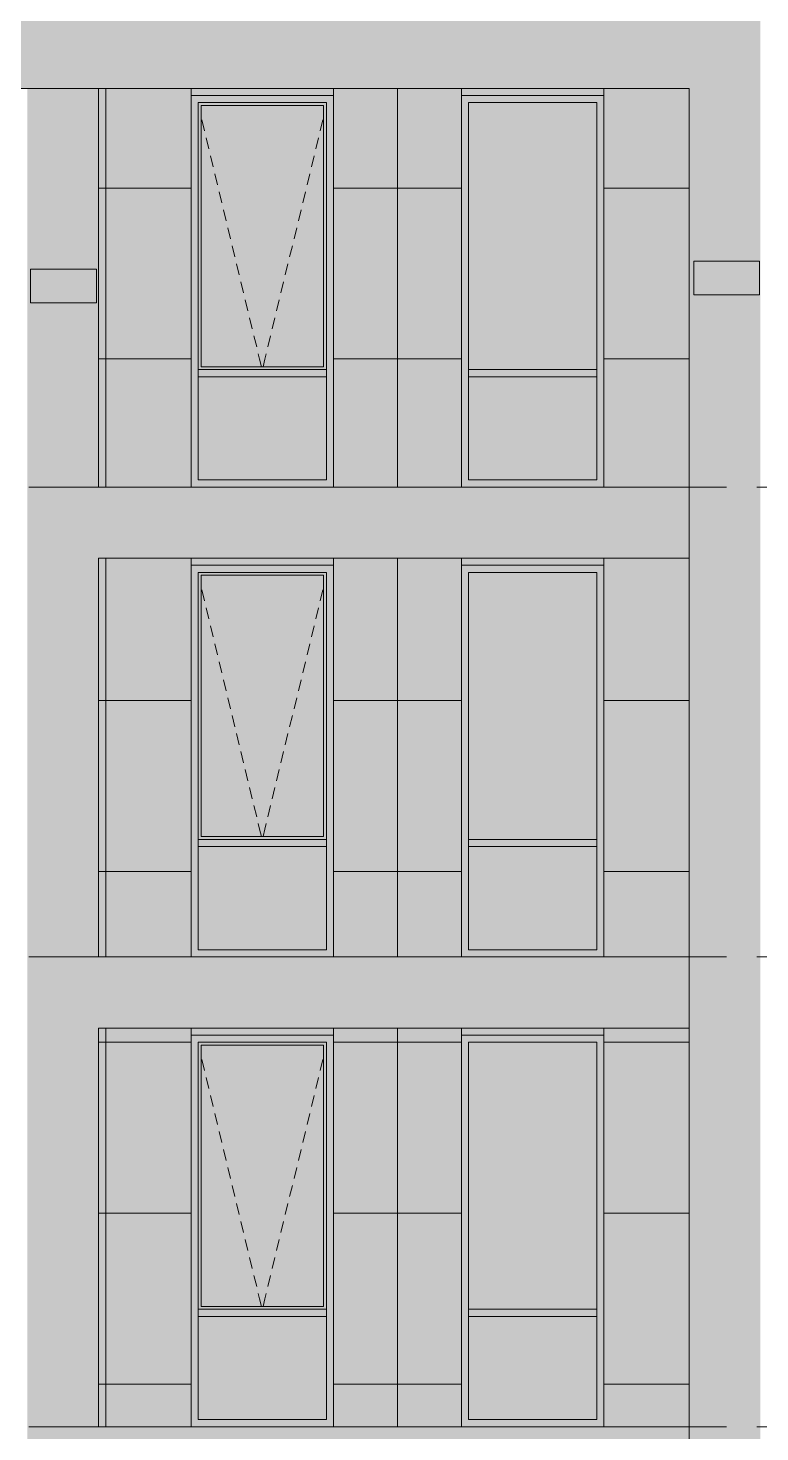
# Model space of a CAD drawing. Header units: millimetres. Extents: x 1499747 to 4230374, y -28481 to 441852.
# Drawn here: x 4146317 to 4151459, y 383892 to 393752 of the extents above; entities that cross this region are included whole.
import ezdxf

# ---------------------------------------------------------------- set-up
doc = ezdxf.new("R2010")
doc.units = ezdxf.units.MM
doc.header["$MEASUREMENT"] = 0
doc.layers.add('Чертеж и Рисунок', color=7, linetype='Continuous')

msp = doc.modelspace()

# ---------------------------------------------------------------- hatches: boundary and pattern name
at = {"layer": 'Чертеж и Рисунок', "linetype": 'Continuous', "lineweight": 0, "true_color": 0xffffff}
for points in [[(4150962.66994, 399933.01142), (4150962.66994, 373528.37108), (4151462.6707, 373528.37108), (4151462.6707, 399933.01142)], [(4136962.74855, 393828.40209), (4136962.74855, 393328.40133), (4150962.66994, 393328.40133), (4150962.66994, 393828.40209)], [(4146312.76283, 373528.37108), (4146812.7636, 373528.37108), (4146812.7636, 393328.40133), (4146312.76283, 393328.40133)], [(4150962.66994, 393328.40133), (4146812.7636, 393328.40133), (4146812.7636, 390528.39705), (4147462.76459, 390528.39705), (4147462.76459, 393278.40125), (4148462.76612, 393278.40125), (4148462.76612, 390528.39705), (4149362.66749, 390528.39705), (4149362.66749, 393278.40125), (4150362.66902, 393278.40125), (4150362.66902, 390528.39705), (4150962.66994, 390528.39705)], [(4146334.86287, 391823.19903), (4146796.76357, 391823.19903), (4146796.76357, 392058.89939), (4146334.86287, 392058.89939)], [(4150993.76999, 391878.99911), (4151455.57069, 391878.99911), (4151455.57069, 392114.69947), (4150993.76999, 392114.69947)], [(4150962.66994, 390528.39705), (4146812.7636, 390528.39705), (4146812.7636, 390028.39629), (4150962.66994, 390028.39629)], [(4146812.7636, 390028.39629), (4146812.7636, 387228.39201), (4147462.76459, 387228.39201), (4147462.76459, 389978.39621), (4148462.76612, 389978.39621), (4148462.76612, 387228.39201), (4149362.66749, 387228.39201), (4149362.66749, 389978.39621), (4150362.66902, 389978.39621), (4150362.66902, 387228.39201), (4150962.66994, 387228.39201), (4150962.66994, 390028.39629)], [(4146812.7636, 387228.39201), (4146812.7636, 386728.39125), (4150962.66994, 386728.39125), (4150962.66994, 387228.39201)], [(4146812.7636, 383928.38697), (4147462.76459, 383928.38697), (4147462.76459, 386678.39117), (4148462.76612, 386678.39117), (4148462.76612, 383928.38697), (4149362.66749, 383928.38697), (4149362.66749, 386678.39117), (4150362.66902, 386678.39117), (4150362.66902, 383928.38697), (4150962.66994, 383928.38697), (4150962.66994, 386728.39125), (4146812.7636, 386728.39125)], [(4146812.7636, 383428.3862), (4150962.66994, 383428.3862), (4150962.66994, 383928.38697), (4146812.7636, 383928.38697)]]:
    msp.add_hatch(color=7, dxfattribs=at).paths.add_polyline_path(points)
at = {"layer": 'Чертеж и Рисунок', "linetype": 'Continuous', "lineweight": 0, "true_color": 0x2e2e2e}
for points in [[(4147462.76459, 392928.40072), (4147512.76467, 392928.40072), (4147512.76467, 393228.40118), (4147462.76459, 393278.40125)], [(4147462.76459, 393278.40125), (4147512.76467, 393228.40118), (4147962.76536, 393228.40118), (4147962.76536, 393278.40125)], [(4147962.76536, 393278.40125), (4147962.76536, 393228.40118), (4148412.76604, 393228.40118), (4148462.76612, 393278.40125)], [(4148462.76612, 392928.40072), (4148462.76612, 393278.40125), (4148412.76604, 393228.40118), (4148412.76604, 392928.40072)], [(4149362.66749, 392928.40072), (4149412.66757, 392928.40072), (4149412.66757, 393228.40118), (4149362.66749, 393278.40125)], [(4149862.66826, 393278.40125), (4149362.66749, 393278.40125), (4149412.66757, 393228.40118), (4149862.66826, 393228.40118)], [(4149862.66826, 393278.40125), (4149862.66826, 393228.40118), (4150312.66895, 393228.40118), (4150362.66902, 393278.40125)], [(4150362.66902, 392928.40072), (4150362.66902, 393278.40125), (4150312.66895, 393228.40118), (4150312.66895, 392928.40072)], [(4147462.76459, 391528.39858), (4147512.76467, 391528.39858), (4147512.76467, 392928.40072), (4147462.76459, 392928.40072)], [(4148462.76612, 391528.39858), (4148462.76612, 392928.40072), (4148412.76604, 392928.40072), (4148412.76604, 391528.39858)], [(4149362.66749, 391528.39858), (4149412.66757, 391528.39858), (4149412.66757, 392928.40072), (4149362.66749, 392928.40072)], [(4150362.66902, 391528.39858), (4150362.66902, 392928.40072), (4150312.66895, 392928.40072), (4150312.66895, 391528.39858)], [(4147462.76459, 391328.39827), (4147512.76467, 391328.39827), (4147512.76467, 391528.39858), (4147462.76459, 391528.39858)], [(4148462.76612, 391328.39827), (4148462.76612, 391528.39858), (4148412.76604, 391528.39858), (4148412.76604, 391328.39827)], [(4149362.66749, 391328.39827), (4149412.66757, 391328.39827), (4149412.66757, 391528.39858), (4149362.66749, 391528.39858)], [(4150362.66902, 391328.39827), (4150362.66902, 391528.39858), (4150312.66895, 391528.39858), (4150312.66895, 391328.39827)], [(4147462.76459, 391328.39827), (4147462.76459, 390528.39705), (4147512.76467, 390578.39713), (4147512.76467, 391328.39827)], [(4147512.76467, 391303.39824), (4147962.76536, 391303.39824), (4147962.76536, 391353.39831), (4147512.76467, 391353.39831)], [(4147962.76536, 391353.39831), (4147962.76536, 391303.39824), (4148412.76604, 391303.39824), (4148412.76604, 391353.39831)], [(4148462.76612, 391328.39827), (4148412.76604, 391328.39827), (4148412.76604, 390578.39713), (4148462.76612, 390528.39705)], [(4149362.66749, 391328.39827), (4149362.66749, 390528.39705), (4149412.66757, 390578.39713), (4149412.66757, 391328.39827)], [(4149412.66757, 391303.39824), (4149862.66826, 391303.39824), (4149862.66826, 391353.39831), (4149412.66757, 391353.39831)], [(4149862.66826, 391353.39831), (4149862.66826, 391303.39824), (4150312.66895, 391303.39824), (4150312.66895, 391353.39831)], [(4150362.66902, 391328.39827), (4150312.66895, 391328.39827), (4150312.66895, 390578.39713), (4150362.66902, 390528.39705)], [(4147462.76459, 390528.39705), (4147962.76536, 390528.39705), (4147962.76536, 390578.39713), (4147512.76467, 390578.39713)], [(4147962.76536, 390528.39705), (4148462.76612, 390528.39705), (4148412.76604, 390578.39713), (4147962.76536, 390578.39713)], [(4149862.66826, 390528.39705), (4149862.66826, 390578.39713), (4149412.66757, 390578.39713), (4149362.66749, 390528.39705)], [(4149862.66826, 390528.39705), (4150362.66902, 390528.39705), (4150312.66895, 390578.39713), (4149862.66826, 390578.39713)], [(4147462.76459, 389628.39568), (4147512.76467, 389628.39568), (4147512.76467, 389928.39613), (4147462.76459, 389978.39621)], [(4147462.76459, 389978.39621), (4147512.76467, 389928.39613), (4147962.76536, 389928.39613), (4147962.76536, 389978.39621)], [(4147962.76536, 389978.39621), (4147962.76536, 389928.39613), (4148412.76604, 389928.39613), (4148462.76612, 389978.39621)], [(4148462.76612, 389628.39568), (4148462.76612, 389978.39621), (4148412.76604, 389928.39613), (4148412.76604, 389628.39568)], [(4149362.66749, 389628.39568), (4149412.66757, 389628.39568), (4149412.66757, 389928.39613), (4149362.66749, 389978.39621)], [(4149862.66826, 389978.39621), (4149362.66749, 389978.39621), (4149412.66757, 389928.39613), (4149862.66826, 389928.39613)], [(4149862.66826, 389978.39621), (4149862.66826, 389928.39613), (4150312.66895, 389928.39613), (4150362.66902, 389978.39621)], [(4150362.66902, 389628.39568), (4150362.66902, 389978.39621), (4150312.66895, 389928.39613), (4150312.66895, 389628.39568)], [(4147462.76459, 388228.39354), (4147512.76467, 388228.39354), (4147512.76467, 389628.39568), (4147462.76459, 389628.39568)], [(4148462.76612, 388228.39354), (4148462.76612, 389628.39568), (4148412.76604, 389628.39568), (4148412.76604, 388228.39354)], [(4149362.66749, 388228.39354), (4149412.66757, 388228.39354), (4149412.66757, 389628.39568), (4149362.66749, 389628.39568)], [(4150362.66902, 388228.39354), (4150362.66902, 389628.39568), (4150312.66895, 389628.39568), (4150312.66895, 388228.39354)], [(4147462.76459, 388028.39323), (4147512.76467, 388028.39323), (4147512.76467, 388228.39354), (4147462.76459, 388228.39354)], [(4148462.76612, 388028.39323), (4148462.76612, 388228.39354), (4148412.76604, 388228.39354), (4148412.76604, 388028.39323)], [(4149362.66749, 388028.39323), (4149412.66757, 388028.39323), (4149412.66757, 388228.39354), (4149362.66749, 388228.39354)], [(4150362.66902, 388028.39323), (4150362.66902, 388228.39354), (4150312.66895, 388228.39354), (4150312.66895, 388028.39323)], [(4147462.76459, 388028.39323), (4147462.76459, 387228.39201), (4147512.76467, 387278.39209), (4147512.76467, 388028.39323)], [(4147512.76467, 388053.39327), (4147512.76467, 388003.39319), (4147962.76536, 388003.39319), (4147962.76536, 388053.39327)], [(4147962.76536, 388053.39327), (4147962.76536, 388003.39319), (4148412.76604, 388003.39319), (4148412.76604, 388053.39327)], [(4148462.76612, 388028.39323), (4148412.76604, 388028.39323), (4148412.76604, 387278.39209), (4148462.76612, 387228.39201)], [(4149362.66749, 388028.39323), (4149362.66749, 387228.39201), (4149412.66757, 387278.39209), (4149412.66757, 388028.39323)], [(4149412.66757, 388003.39319), (4149862.66826, 388003.39319), (4149862.66826, 388053.39327), (4149412.66757, 388053.39327)], [(4149862.66826, 388053.39327), (4149862.66826, 388003.39319), (4150312.66895, 388003.39319), (4150312.66895, 388053.39327)], [(4150362.66902, 388028.39323), (4150312.66895, 388028.39323), (4150312.66895, 387278.39209), (4150362.66902, 387228.39201)], [(4147462.76459, 387228.39201), (4147962.76536, 387228.39201), (4147962.76536, 387278.39209), (4147512.76467, 387278.39209)], [(4147962.76536, 387228.39201), (4148462.76612, 387228.39201), (4148412.76604, 387278.39209), (4147962.76536, 387278.39209)], [(4149862.66826, 387228.39201), (4149862.66826, 387278.39209), (4149412.66757, 387278.39209), (4149362.66749, 387228.39201)], [(4149862.66826, 387228.39201), (4150362.66902, 387228.39201), (4150312.66895, 387278.39209), (4149862.66826, 387278.39209)], [(4147462.76459, 386328.39063), (4147512.76467, 386328.39063), (4147512.76467, 386628.39109), (4147462.76459, 386678.39117)], [(4147962.76536, 386678.39117), (4147462.76459, 386678.39117), (4147512.76467, 386628.39109), (4147962.76536, 386628.39109)], [(4147962.76536, 386678.39117), (4147962.76536, 386628.39109), (4148412.76604, 386628.39109), (4148462.76612, 386678.39117)], [(4148462.76612, 386328.39063), (4148462.76612, 386678.39117), (4148412.76604, 386628.39109), (4148412.76604, 386328.39063)], [(4149362.66749, 386328.39063), (4149412.66757, 386328.39063), (4149412.66757, 386628.39109), (4149362.66749, 386678.39117)], [(4149862.66826, 386678.39117), (4149362.66749, 386678.39117), (4149412.66757, 386628.39109), (4149862.66826, 386628.39109)], [(4149862.66826, 386678.39117), (4149862.66826, 386628.39109), (4150312.66895, 386628.39109), (4150362.66902, 386678.39117)], [(4150362.66902, 386328.39063), (4150362.66902, 386678.39117), (4150312.66895, 386628.39109), (4150312.66895, 386328.39063)], [(4147462.76459, 384928.3885), (4147512.76467, 384928.3885), (4147512.76467, 386328.39063), (4147462.76459, 386328.39063)], [(4148462.76612, 384928.3885), (4148462.76612, 386328.39063), (4148412.76604, 386328.39063), (4148412.76604, 384928.3885)], [(4149362.66749, 384928.3885), (4149412.66757, 384928.3885), (4149412.66757, 386328.39063), (4149362.66749, 386328.39063)], [(4150362.66902, 384928.3885), (4150362.66902, 386328.39063), (4150312.66895, 386328.39063), (4150312.66895, 384928.3885)], [(4147462.76459, 384728.38819), (4147512.76467, 384728.38819), (4147512.76467, 384928.3885), (4147462.76459, 384928.3885)], [(4148462.76612, 384728.38819), (4148462.76612, 384928.3885), (4148412.76604, 384928.3885), (4148412.76604, 384728.38819)], [(4149362.66749, 384728.38819), (4149412.66757, 384728.38819), (4149412.66757, 384928.3885), (4149362.66749, 384928.3885)], [(4150362.66902, 384728.38819), (4150362.66902, 384928.3885), (4150312.66895, 384928.3885), (4150312.66895, 384728.38819)], [(4147512.76467, 384753.38823), (4147512.76467, 384703.38815), (4147962.76536, 384703.38815), (4147962.76536, 384753.38823)], [(4147962.76536, 384753.38823), (4147962.76536, 384703.38815), (4148412.76604, 384703.38815), (4148412.76604, 384753.38823)], [(4149412.66757, 384703.38815), (4149862.66826, 384703.38815), (4149862.66826, 384753.38823), (4149412.66757, 384753.38823)], [(4149862.66826, 384753.38823), (4149862.66826, 384703.38815), (4150312.66895, 384703.38815), (4150312.66895, 384753.38823)], [(4147462.76459, 384728.38819), (4147462.76459, 383928.38697), (4147512.76467, 383978.38704), (4147512.76467, 384728.38819)], [(4148462.76612, 384728.38819), (4148412.76604, 384728.38819), (4148412.76604, 383978.38704), (4148462.76612, 383928.38697)], [(4149362.66749, 384728.38819), (4149362.66749, 383928.38697), (4149412.66757, 383978.38704), (4149412.66757, 384728.38819)], [(4150362.66902, 384728.38819), (4150312.66895, 384728.38819), (4150312.66895, 383978.38704), (4150362.66902, 383928.38697)], [(4147512.76467, 383978.38704), (4147462.76459, 383928.38697), (4147962.76536, 383928.38697), (4147962.76536, 383978.38704)], [(4147962.76536, 383928.38697), (4148462.76612, 383928.38697), (4148412.76604, 383978.38704), (4147962.76536, 383978.38704)], [(4149862.66826, 383928.38697), (4149862.66826, 383978.38704), (4149412.66757, 383978.38704), (4149362.66749, 383928.38697)], [(4149862.66826, 383928.38697), (4150362.66902, 383928.38697), (4150312.66895, 383978.38704), (4149862.66826, 383978.38704)]]:
    msp.add_hatch(color=250, dxfattribs=at).paths.add_polyline_path(points)
at = {"layer": 'Чертеж и Рисунок', "linetype": 'Continuous', "lineweight": 0, "true_color": 0xf7fdff}
for points in [[(4147512.76467, 391353.39831), (4147532.7647, 391373.39834), (4147532.7647, 393208.40115), (4147512.76467, 393228.40118)], [(4148412.76604, 393228.40118), (4147512.76467, 393228.40118), (4147532.7647, 393208.40115), (4148392.76601, 393208.40115)], [(4148412.76604, 391353.39831), (4148412.76604, 393228.40118), (4148392.76601, 393208.40115), (4148392.76601, 391373.39834)], [(4147512.76467, 391353.39831), (4148412.76604, 391353.39831), (4148392.76601, 391373.39834), (4147532.7647, 391373.39834)], [(4147512.76467, 389928.39613), (4147512.76467, 388053.39327), (4147532.7647, 388073.3933), (4147532.7647, 389908.3961)], [(4148412.76604, 389928.39613), (4147512.76467, 389928.39613), (4147532.7647, 389908.3961), (4148392.76601, 389908.3961)], [(4148412.76604, 388053.39327), (4148412.76604, 389928.39613), (4148392.76601, 389908.3961), (4148392.76601, 388073.3933)], [(4147512.76467, 388053.39327), (4148412.76604, 388053.39327), (4148392.76601, 388073.3933), (4147532.7647, 388073.3933)], [(4147512.76467, 386628.39109), (4147512.76467, 384753.38823), (4147532.7647, 384773.38826), (4147532.7647, 386608.39106)], [(4148412.76604, 386628.39109), (4147512.76467, 386628.39109), (4147532.7647, 386608.39106), (4148392.76601, 386608.39106)], [(4148412.76604, 384753.38823), (4148412.76604, 386628.39109), (4148392.76601, 386608.39106), (4148392.76601, 384773.38826)], [(4147512.76467, 384753.38823), (4148412.76604, 384753.38823), (4148392.76601, 384773.38826), (4147532.7647, 384773.38826)]]:
    msp.add_hatch(color=7, dxfattribs=at).paths.add_polyline_path(points)
at = {"layer": 'Чертеж и Рисунок', "linetype": 'Continuous', "lineweight": 0, "true_color": 0x84adf9}
for points in [[(4147532.7647, 393208.40115), (4147532.7647, 391373.39834), (4148392.76601, 391373.39834), (4148392.76601, 393208.40115)], [(4149412.66757, 391353.39831), (4150312.66895, 391353.39831), (4150312.66895, 392928.40072), (4150312.66895, 393228.40118), (4149412.66757, 393228.40118)], [(4147512.76467, 390578.39713), (4148412.76604, 390578.39713), (4148412.76604, 391303.39824), (4147512.76467, 391303.39824)], [(4149412.66757, 391303.39824), (4149412.66757, 390578.39713), (4150312.66895, 390578.39713), (4150312.66895, 391303.39824)], [(4147532.7647, 388073.3933), (4148392.76601, 388073.3933), (4148392.76601, 389908.3961), (4147532.7647, 389908.3961)], [(4149412.66757, 388053.39327), (4150312.66895, 388053.39327), (4150312.66895, 388228.39354), (4150312.66895, 389628.39568), (4150312.66895, 389928.39613), (4149412.66757, 389928.39613)], [(4147512.76467, 388003.39319), (4147512.76467, 387278.39209), (4148412.76604, 387278.39209), (4148412.76604, 388003.39319)], [(4149412.66757, 388003.39319), (4149412.66757, 387278.39209), (4150312.66895, 387278.39209), (4150312.66895, 388003.39319)], [(4149412.66757, 384753.38823), (4150312.66895, 384753.38823), (4150312.66895, 384928.3885), (4150312.66895, 386628.39109), (4149412.66757, 386628.39109)], [(4147532.7647, 386608.39106), (4147532.7647, 384773.38826), (4148392.76601, 384773.38826), (4148392.76601, 386608.39106)], [(4147512.76467, 384703.38815), (4147512.76467, 383978.38704), (4148412.76604, 383978.38704), (4148412.76604, 384703.38815)], [(4149412.66757, 384703.38815), (4149412.66757, 383978.38704), (4150312.66895, 383978.38704), (4150312.66895, 384703.38815)]]:
    msp.add_hatch(color=161, dxfattribs=at).paths.add_polyline_path(points)

# ---------------------------------------------------------------- linework, layer by layer
at = {"layer": 'Чертеж и Рисунок', "color": 7, "linetype": 'Continuous', "lineweight": 5}
for points in [[(4136962.74855, 393328.40133), (4150962.66994, 393328.40133)], [(4146812.7636, 390528.39705), (4146812.7636, 393328.40133)], [(4150962.66994, 373528.37108), (4150962.66994, 393328.40133)], [(4147462.76459, 390528.39705), (4147462.76459, 393278.40125)], [(4147462.76459, 393278.40125), (4148462.76612, 393278.40125)], [(4149362.66749, 393278.40125), (4150362.66902, 393278.40125)], [(4150362.66902, 393278.40125), (4150362.66902, 390528.39705)], [(4147512.76467, 392928.40072), (4147512.76467, 393228.40118)], [(4147512.76467, 393228.40118), (4147962.76536, 393228.40118)], [(4147532.7647, 393208.40115), (4147532.7647, 391373.39834)], [(4148392.76601, 393208.40115), (4147532.7647, 393208.40115)], [(4147962.76536, 393228.40118), (4148412.76604, 393228.40118)], [(4148392.76601, 391373.39834), (4148392.76601, 393208.40115)], [(4148412.76604, 392928.40072), (4148412.76604, 393228.40118)], [(4149412.66757, 392928.40072), (4149412.66757, 393228.40118)], [(4149412.66757, 393228.40118), (4149862.66826, 393228.40118)], [(4149862.66826, 393228.40118), (4150312.66895, 393228.40118)], [(4150312.66895, 392928.40072), (4150312.66895, 393228.40118)], [(4147512.76467, 391528.39858), (4147512.76467, 392928.40072)], [(4148412.76604, 391528.39858), (4148412.76604, 392928.40072)], [(4149412.66757, 391528.39858), (4149412.66757, 392928.40072)], [(4150312.66895, 391528.39858), (4150312.66895, 392928.40072)], [(4146334.86287, 391823.19903), (4146334.86287, 392058.89939)], [(4146334.86287, 392058.89939), (4146796.76357, 392058.89939)], [(4146796.76357, 392058.89939), (4146796.76357, 391823.19903)], [(4150993.76999, 391878.99911), (4150993.76999, 392114.69947)], [(4150993.76999, 392114.69947), (4151455.57069, 392114.69947)], [(4151455.57069, 392114.69947), (4151455.57069, 391878.99911)], [(4151455.57069, 391878.99911), (4150993.76999, 391878.99911)], [(4146796.76357, 391823.19903), (4146334.86287, 391823.19903)], [(4147512.76467, 391353.39831), (4147512.76467, 391528.39858)], [(4148412.76604, 391353.39831), (4148412.76604, 391528.39858)], [(4149412.66757, 391353.39831), (4149412.66757, 391528.39858)], [(4150312.66895, 391353.39831), (4150312.66895, 391528.39858)], [(4147532.7647, 391373.39834), (4148392.76601, 391373.39834)], [(4147512.76467, 391328.39827), (4147512.76467, 391353.39831)], [(4147962.76536, 391353.39831), (4147512.76467, 391353.39831)], [(4147512.76467, 391303.39824), (4147512.76467, 391328.39827)], [(4147512.76467, 390578.39713), (4147512.76467, 391303.39824)], [(4147962.76536, 391303.39824), (4147512.76467, 391303.39824)], [(4148412.76604, 391353.39831), (4147962.76536, 391353.39831)], [(4148412.76604, 391303.39824), (4147962.76536, 391303.39824)], [(4148412.76604, 391328.39827), (4148412.76604, 391353.39831)], [(4148412.76604, 391303.39824), (4148412.76604, 391328.39827)], [(4148412.76604, 390578.39713), (4148412.76604, 391303.39824)], [(4149412.66757, 391328.39827), (4149412.66757, 391353.39831)], [(4149862.66826, 391353.39831), (4149412.66757, 391353.39831)], [(4149412.66757, 391303.39824), (4149412.66757, 391328.39827)], [(4149412.66757, 390578.39713), (4149412.66757, 391303.39824)], [(4149862.66826, 391303.39824), (4149412.66757, 391303.39824)], [(4150312.66895, 391353.39831), (4149862.66826, 391353.39831)], [(4150312.66895, 391303.39824), (4149862.66826, 391303.39824)], [(4150312.66895, 391328.39827), (4150312.66895, 391353.39831)], [(4150312.66895, 391303.39824), (4150312.66895, 391328.39827)], [(4150312.66895, 390578.39713), (4150312.66895, 391303.39824)], [(4147962.76536, 390578.39713), (4147512.76467, 390578.39713)], [(4148412.76604, 390578.39713), (4147962.76536, 390578.39713)], [(4149862.66826, 390578.39713), (4149412.66757, 390578.39713)], [(4150312.66895, 390578.39713), (4149862.66826, 390578.39713)], [(4146812.7636, 390528.39705), (4150962.66994, 390528.39705)], [(4146812.7636, 387228.39201), (4146812.7636, 390028.39629)], [(4146812.7636, 390028.39629), (4150962.66994, 390028.39629)], [(4147462.76459, 387228.39201), (4147462.76459, 389978.39621)], [(4147462.76459, 389978.39621), (4148462.76612, 389978.39621)], [(4149362.66749, 389978.39621), (4150362.66902, 389978.39621)], [(4150362.66902, 389978.39621), (4150362.66902, 387228.39201)], [(4147512.76467, 389628.39568), (4147512.76467, 389928.39613)], [(4147512.76467, 389928.39613), (4147962.76536, 389928.39613)], [(4147532.7647, 389908.3961), (4147532.7647, 388073.3933)], [(4148392.76601, 389908.3961), (4147532.7647, 389908.3961)], [(4147962.76536, 389928.39613), (4148412.76604, 389928.39613)], [(4148392.76601, 388073.3933), (4148392.76601, 389908.3961)], [(4148412.76604, 389628.39568), (4148412.76604, 389928.39613)], [(4149412.66757, 389628.39568), (4149412.66757, 389928.39613)], [(4149412.66757, 389928.39613), (4149862.66826, 389928.39613)], [(4149862.66826, 389928.39613), (4150312.66895, 389928.39613)], [(4150312.66895, 389628.39568), (4150312.66895, 389928.39613)], [(4147512.76467, 388228.39354), (4147512.76467, 389628.39568)], [(4148412.76604, 388228.39354), (4148412.76604, 389628.39568)], [(4149412.66757, 388228.39354), (4149412.66757, 389628.39568)], [(4150312.66895, 388228.39354), (4150312.66895, 389628.39568)], [(4147512.76467, 388053.39327), (4147512.76467, 388228.39354)], [(4148412.76604, 388053.39327), (4148412.76604, 388228.39354)], [(4149412.66757, 388053.39327), (4149412.66757, 388228.39354)], [(4150312.66895, 388053.39327), (4150312.66895, 388228.39354)], [(4147512.76467, 388028.39323), (4147512.76467, 388053.39327)], [(4147962.76536, 388053.39327), (4147512.76467, 388053.39327)], [(4147512.76467, 388003.39319), (4147512.76467, 388028.39323)], [(4147512.76467, 387278.39209), (4147512.76467, 388003.39319)], [(4147962.76536, 388003.39319), (4147512.76467, 388003.39319)], [(4147532.7647, 388073.3933), (4148392.76601, 388073.3933)], [(4148412.76604, 388053.39327), (4147962.76536, 388053.39327)], [(4148412.76604, 388003.39319), (4147962.76536, 388003.39319)], [(4148412.76604, 388028.39323), (4148412.76604, 388053.39327)], [(4148412.76604, 388003.39319), (4148412.76604, 388028.39323)], [(4148412.76604, 387278.39209), (4148412.76604, 388003.39319)], [(4149412.66757, 388028.39323), (4149412.66757, 388053.39327)], [(4149862.66826, 388053.39327), (4149412.66757, 388053.39327)], [(4149412.66757, 388003.39319), (4149412.66757, 388028.39323)], [(4149412.66757, 387278.39209), (4149412.66757, 388003.39319)], [(4149862.66826, 388003.39319), (4149412.66757, 388003.39319)], [(4150312.66895, 388053.39327), (4149862.66826, 388053.39327)], [(4150312.66895, 388003.39319), (4149862.66826, 388003.39319)], [(4150312.66895, 388028.39323), (4150312.66895, 388053.39327)], [(4150312.66895, 388003.39319), (4150312.66895, 388028.39323)], [(4150312.66895, 387278.39209), (4150312.66895, 388003.39319)], [(4146812.7636, 387228.39201), (4150962.66994, 387228.39201)], [(4147962.76536, 387278.39209), (4147512.76467, 387278.39209)], [(4148412.76604, 387278.39209), (4147962.76536, 387278.39209)], [(4149862.66826, 387278.39209), (4149412.66757, 387278.39209)], [(4150312.66895, 387278.39209), (4149862.66826, 387278.39209)], [(4146812.7636, 383928.38697), (4146812.7636, 386728.39125)], [(4146812.7636, 386728.39125), (4150962.66994, 386728.39125)], [(4147462.76459, 383928.38697), (4147462.76459, 386678.39117)], [(4147462.76459, 386678.39117), (4148462.76612, 386678.39117)], [(4147512.76467, 386328.39063), (4147512.76467, 386628.39109)], [(4147512.76467, 386628.39109), (4147962.76536, 386628.39109)], [(4147962.76536, 386628.39109), (4148412.76604, 386628.39109)], [(4148412.76604, 386328.39063), (4148412.76604, 386628.39109)], [(4149362.66749, 386678.39117), (4150362.66902, 386678.39117)], [(4149412.66757, 386328.39063), (4149412.66757, 386628.39109)], [(4149412.66757, 386628.39109), (4149862.66826, 386628.39109)], [(4149862.66826, 386628.39109), (4150312.66895, 386628.39109)], [(4150312.66895, 386328.39063), (4150312.66895, 386628.39109)], [(4150362.66902, 386678.39117), (4150362.66902, 383928.38697)], [(4147532.7647, 386608.39106), (4147532.7647, 384773.38826)], [(4148392.76601, 386608.39106), (4147532.7647, 386608.39106)], [(4148392.76601, 384773.38826), (4148392.76601, 386608.39106)], [(4147512.76467, 384928.3885), (4147512.76467, 386328.39063)], [(4148412.76604, 384928.3885), (4148412.76604, 386328.39063)], [(4149412.66757, 384928.3885), (4149412.66757, 386328.39063)], [(4150312.66895, 384928.3885), (4150312.66895, 386328.39063)], [(4147512.76467, 384753.38823), (4147512.76467, 384928.3885)], [(4148412.76604, 384753.38823), (4148412.76604, 384928.3885)], [(4149412.66757, 384753.38823), (4149412.66757, 384928.3885)], [(4150312.66895, 384753.38823), (4150312.66895, 384928.3885)], [(4147512.76467, 384728.38819), (4147512.76467, 384753.38823)], [(4147962.76536, 384753.38823), (4147512.76467, 384753.38823)], [(4147532.7647, 384773.38826), (4148392.76601, 384773.38826)], [(4148412.76604, 384753.38823), (4147962.76536, 384753.38823)], [(4148412.76604, 384728.38819), (4148412.76604, 384753.38823)], [(4149412.66757, 384728.38819), (4149412.66757, 384753.38823)], [(4149862.66826, 384753.38823), (4149412.66757, 384753.38823)], [(4150312.66895, 384753.38823), (4149862.66826, 384753.38823)], [(4150312.66895, 384728.38819), (4150312.66895, 384753.38823)], [(4147512.76467, 384703.38815), (4147512.76467, 384728.38819)], [(4147512.76467, 383978.38704), (4147512.76467, 384703.38815)], [(4147962.76536, 384703.38815), (4147512.76467, 384703.38815)], [(4148412.76604, 384703.38815), (4147962.76536, 384703.38815)], [(4148412.76604, 384703.38815), (4148412.76604, 384728.38819)], [(4148412.76604, 383978.38704), (4148412.76604, 384703.38815)], [(4149412.66757, 384703.38815), (4149412.66757, 384728.38819)], [(4149412.66757, 383978.38704), (4149412.66757, 384703.38815)], [(4149862.66826, 384703.38815), (4149412.66757, 384703.38815)], [(4150312.66895, 384703.38815), (4149862.66826, 384703.38815)], [(4150312.66895, 384703.38815), (4150312.66895, 384728.38819)], [(4150312.66895, 383978.38704), (4150312.66895, 384703.38815)], [(4147962.76536, 383978.38704), (4147512.76467, 383978.38704)], [(4148412.76604, 383978.38704), (4147962.76536, 383978.38704)], [(4149862.66826, 383978.38704), (4149412.66757, 383978.38704)], [(4150312.66895, 383978.38704), (4149862.66826, 383978.38704)], [(4146812.7636, 383928.38697), (4150962.66994, 383928.38697)]]:
    msp.add_lwpolyline(points, dxfattribs=at)
at = {"layer": 'Чертеж и Рисунок', "color": 253, "linetype": 'Continuous', "lineweight": 5, "true_color": 0xaaaaaa}
for points in [[(4146862.56367, 393328.40133), (4146862.56367, 390528.39705)], [(4147462.76459, 393328.40133), (4147462.76459, 390528.39705)], [(4148462.76612, 393328.40133), (4148462.76612, 390528.39705)], [(4148912.76681, 393328.40133), (4148912.76681, 390528.39705)], [(4149362.66749, 393328.40133), (4149362.66749, 390528.39705)], [(4150362.76902, 393328.40133), (4150362.76902, 390528.39705)], [(4146812.7636, 392628.00026), (4147462.76459, 392628.00026)], [(4148462.76612, 392628.00026), (4149362.66749, 392628.00026)], [(4149362.66749, 392628.00026), (4149362.76749, 392628.00026)], [(4150362.76902, 392628.00026), (4150962.66994, 392628.00026)], [(4146812.7636, 391427.99843), (4147462.76459, 391427.99843)], [(4148462.76612, 391427.99843), (4149362.66749, 391427.99843)], [(4149362.66749, 391427.99843), (4149362.76749, 391427.99843)], [(4150362.76902, 391427.99843), (4150962.66994, 391427.99843)], [(4146862.56367, 390028.39629), (4146862.56367, 387228.39201)], [(4147462.76459, 390028.39629), (4147462.76459, 387228.39201)], [(4148462.76612, 390028.39629), (4148462.76612, 387228.39201)], [(4148912.76681, 390028.39629), (4148912.76681, 387228.39201)], [(4149362.66749, 390028.39629), (4149362.66749, 387228.39201)], [(4150362.76902, 390028.39629), (4150362.76902, 387228.39201)], [(4146812.7636, 389027.99476), (4147462.76459, 389027.99476)], [(4148462.76612, 389027.99476), (4149362.66749, 389027.99476)], [(4149362.66749, 389027.99476), (4149362.76749, 389027.99476)], [(4150362.76902, 389027.99476), (4150962.66994, 389027.99476)], [(4146812.7636, 387827.99293), (4147462.76459, 387827.99293)], [(4148462.76612, 387827.99293), (4149362.66749, 387827.99293)], [(4149362.66749, 387827.99293), (4149362.76749, 387827.99293)], [(4150362.76902, 387827.99293), (4150962.66994, 387827.99293)], [(4146862.56367, 386728.39125), (4146862.56367, 383928.38697)], [(4147462.76459, 386728.39125), (4147462.76459, 383928.38697)], [(4148462.76612, 386728.39125), (4148462.76612, 383928.38697)], [(4148912.76681, 386728.39125), (4148912.76681, 383928.38697)], [(4149362.66749, 386728.39125), (4149362.66749, 383928.38697)], [(4150362.76902, 386728.39125), (4150362.76902, 383928.38697)], [(4146812.7636, 386627.99109), (4147462.76459, 386627.99109)], [(4148462.76612, 386627.99109), (4149362.66749, 386627.99109)], [(4149362.66749, 386627.99109), (4149362.76749, 386627.99109)], [(4150362.76902, 386627.99109), (4150962.66994, 386627.99109)], [(4146812.7636, 385427.98926), (4147462.76459, 385427.98926)], [(4148462.76612, 385427.98926), (4149362.66749, 385427.98926)], [(4149362.66749, 385427.98926), (4149362.76749, 385427.98926)], [(4150362.76902, 385427.98926), (4150962.66994, 385427.98926)], [(4146812.7636, 384227.98743), (4147462.76459, 384227.98743)], [(4148462.76612, 384227.98743), (4149362.66749, 384227.98743)], [(4149362.66749, 384227.98743), (4149362.76749, 384227.98743)], [(4150362.76902, 384227.98743), (4150962.66994, 384227.98743)]]:
    msp.add_lwpolyline(points, dxfattribs=at)
at = {"layer": 'Чертеж и Рисунок', "color": 23, "linetype": 'Continuous', "lineweight": 5, "true_color": 0xbf8080}
for points in [[(4147538.26471, 393107.10099), (4147557.06474, 393029.30087)], [(4148387.266, 393107.10099), (4148368.56598, 393029.30087)], [(4147568.76475, 392980.7008), (4147587.56478, 392902.90068)], [(4148356.76596, 392980.7008), (4148338.06593, 392902.90068)], [(4147599.2648, 392854.3006), (4147618.06483, 392776.60049)], [(4148326.26591, 392854.3006), (4148307.56588, 392776.60049)], [(4147629.86485, 392728.00041), (4147648.56488, 392650.20029)], [(4148295.76586, 392728.00041), (4148277.06584, 392650.20029)], [(4147660.36489, 392601.60022), (4147679.06492, 392523.8001)], [(4148265.26582, 392601.60022), (4148246.56579, 392523.8001)], [(4147690.86494, 392475.20003), (4147709.56497, 392397.49991)], [(4148234.76577, 392475.20003), (4148215.96574, 392397.49991)], [(4147721.36499, 392348.79983), (4147740.06502, 392271.09971)], [(4148204.26572, 392348.79983), (4148185.4657, 392271.09971)], [(4147751.86503, 392222.49964), (4147770.56506, 392144.69952)], [(4148173.76568, 392222.49964), (4148154.96565, 392144.69952)], [(4147782.36508, 392096.09945), (4147801.06511, 392018.29933)], [(4148143.26563, 392096.09945), (4148124.4656, 392018.29933)], [(4147812.86513, 391969.69925), (4147831.56515, 391891.99913)], [(4148112.76558, 391969.69925), (4148093.96556, 391891.99913)], [(4147843.36517, 391843.39906), (4147862.0652, 391765.59894)], [(4148082.26554, 391843.39906), (4148063.46551, 391765.59894)], [(4147873.86522, 391716.99887), (4147892.56525, 391639.19875)], [(4148051.76549, 391716.99887), (4148032.96546, 391639.19875)], [(4147904.36527, 391590.59867), (4147923.16529, 391512.89856)], [(4148021.26544, 391590.59867), (4148002.46542, 391512.89856)], [(4147934.86531, 391464.29848), (4147944.06533, 391426.19842)], [(4147990.7654, 391464.29848), (4147981.56538, 391426.19842)], [(4147944.06533, 391426.19842), (4147956.76535, 391373.39834)], [(4147981.56538, 391426.19842), (4147968.86536, 391373.39834)], [(4147538.26471, 389807.09595), (4147557.06474, 389729.29583)], [(4148387.266, 389807.09595), (4148368.56598, 389729.29583)], [(4147568.76475, 389680.69576), (4147587.56478, 389602.89564)], [(4148356.76596, 389680.69576), (4148338.06593, 389602.89564)], [(4147599.2648, 389554.29556), (4147618.06483, 389476.59544)], [(4148326.26591, 389554.29556), (4148307.56588, 389476.59544)], [(4147629.86485, 389427.99537), (4147648.56488, 389350.19525)], [(4148295.76586, 389427.99537), (4148277.06584, 389350.19525)], [(4147660.36489, 389301.59518), (4147679.06492, 389223.79506)], [(4148265.26582, 389301.59518), (4148246.56579, 389223.79506)], [(4147690.86494, 389175.19498), (4147709.56497, 389097.49487)], [(4148234.76577, 389175.19498), (4148215.96574, 389097.49487)], [(4147721.36499, 389048.79479), (4147740.06502, 388971.09467)], [(4148204.26572, 389048.79479), (4148185.4657, 388971.09467)], [(4147751.86503, 388922.4946), (4147770.56506, 388844.69448)], [(4148173.76568, 388922.4946), (4148154.96565, 388844.69448)], [(4147782.36508, 388796.0944), (4147801.06511, 388718.29429)], [(4148143.26563, 388796.0944), (4148124.4656, 388718.29429)], [(4147812.86513, 388669.69421), (4147831.56515, 388591.99409)], [(4148112.76558, 388669.69421), (4148093.96556, 388591.99409)], [(4147843.36517, 388543.39402), (4147862.0652, 388465.5939)], [(4148082.26554, 388543.39402), (4148063.46551, 388465.5939)], [(4147873.86522, 388416.99383), (4147892.56525, 388339.19371)], [(4148051.76549, 388416.99383), (4148032.96546, 388339.19371)], [(4147904.36527, 388290.59363), (4147923.16529, 388212.89351)], [(4148021.26544, 388290.59363), (4148002.46542, 388212.89351)], [(4147934.86531, 388164.29344), (4147944.06533, 388126.19338)], [(4147944.06533, 388126.19338), (4147956.76535, 388073.3933)], [(4147981.56538, 388126.19338), (4147968.86536, 388073.3933)], [(4147990.7654, 388164.29344), (4147981.56538, 388126.19338)], [(4147538.26471, 386507.09091), (4147557.06474, 386429.29079)], [(4148387.266, 386507.09091), (4148368.56598, 386429.29079)], [(4147568.76475, 386380.69071), (4147587.56478, 386302.8906)], [(4148356.76596, 386380.69071), (4148338.06593, 386302.8906)], [(4147599.2648, 386254.29052), (4147618.06483, 386176.5904)], [(4148326.26591, 386254.29052), (4148307.56588, 386176.5904)], [(4147629.86485, 386127.99033), (4147648.56488, 386050.19021)], [(4148295.76586, 386127.99033), (4148277.06584, 386050.19021)], [(4147660.36489, 386001.59014), (4147679.06492, 385923.79002)], [(4148265.26582, 386001.59014), (4148246.56579, 385923.79002)], [(4147690.86494, 385875.18994), (4147709.56497, 385797.48982)], [(4148234.76577, 385875.18994), (4148215.96574, 385797.48982)], [(4147721.36499, 385748.78975), (4147740.06502, 385671.08963)], [(4148204.26572, 385748.78975), (4148185.4657, 385671.08963)], [(4147751.86503, 385622.48956), (4147770.56506, 385544.68944)], [(4148173.76568, 385622.48956), (4148154.96565, 385544.68944)], [(4147782.36508, 385496.08936), (4147801.06511, 385418.28924)], [(4148143.26563, 385496.08936), (4148124.4656, 385418.28924)], [(4147812.86513, 385369.68917), (4147831.56515, 385291.98905)], [(4148112.76558, 385369.68917), (4148093.96556, 385291.98905)], [(4147843.36517, 385243.38898), (4147862.0652, 385165.58886)], [(4148082.26554, 385243.38898), (4148063.46551, 385165.58886)], [(4147873.86522, 385116.98878), (4147892.56525, 385039.18866)], [(4148051.76549, 385116.98878), (4148032.96546, 385039.18866)], [(4147904.36527, 384990.58859), (4147923.16529, 384912.88847)], [(4148021.26544, 384990.58859), (4148002.46542, 384912.88847)], [(4147934.86531, 384864.2884), (4147944.06533, 384826.18834)], [(4147990.7654, 384864.2884), (4147981.56538, 384826.18834)], [(4147944.06533, 384826.18834), (4147956.76535, 384773.38826)], [(4147981.56538, 384826.18834), (4147968.86536, 384773.38826)]]:
    msp.add_lwpolyline(points, dxfattribs=at)
at = {"layer": 'Чертеж и Рисунок', "color": 1, "linetype": 'Continuous', "lineweight": 0}
for points in [[(4146321.26285, 390528.39705), (4146850.46366, 390528.39705)], [(4147062.16398, 390528.39705), (4147203.26419, 390528.39705)], [(4147414.96452, 390528.39705), (4147944.06533, 390528.39705)], [(4148155.76565, 390528.39705), (4148296.86587, 390528.39705)], [(4148508.56619, 390528.39705), (4149037.667, 390528.39705)], [(4149249.36732, 390528.39705), (4149390.46754, 390528.39705)], [(4149602.16786, 390528.39705), (4150131.26867, 390528.39705)], [(4150342.96899, 390528.39705), (4150484.06921, 390528.39705)], [(4150695.76953, 390528.39705), (4151224.97034, 390528.39705)], [(4151436.57066, 390528.39705), (4151577.67088, 390528.39705)], [(4146321.26285, 387228.39201), (4146850.46366, 387228.39201)], [(4147062.16398, 387228.39201), (4147203.26419, 387228.39201)], [(4147414.96452, 387228.39201), (4147944.06533, 387228.39201)], [(4148155.76565, 387228.39201), (4148296.86587, 387228.39201)], [(4148508.56619, 387228.39201), (4149037.667, 387228.39201)], [(4149249.36732, 387228.39201), (4149390.46754, 387228.39201)], [(4149602.16786, 387228.39201), (4150131.26867, 387228.39201)], [(4150342.96899, 387228.39201), (4150484.06921, 387228.39201)], [(4150695.76953, 387228.39201), (4151224.97034, 387228.39201)], [(4151436.57066, 387228.39201), (4151577.67088, 387228.39201)], [(4146321.26285, 383928.38697), (4146850.46366, 383928.38697)], [(4147062.16398, 383928.38697), (4147203.26419, 383928.38697)], [(4147414.96452, 383928.38697), (4147944.06533, 383928.38697)], [(4148155.76565, 383928.38697), (4148296.86587, 383928.38697)], [(4148508.56619, 383928.38697), (4149037.667, 383928.38697)], [(4149249.36732, 383928.38697), (4149390.46754, 383928.38697)], [(4149602.16786, 383928.38697), (4150131.26867, 383928.38697)], [(4150342.96899, 383928.38697), (4150484.06921, 383928.38697)], [(4150695.76953, 383928.38697), (4151224.97034, 383928.38697)], [(4151436.57066, 383928.38697), (4151577.67088, 383928.38697)]]:
    msp.add_lwpolyline(points, dxfattribs=at)

doc.saveas('drawing.dxf')
